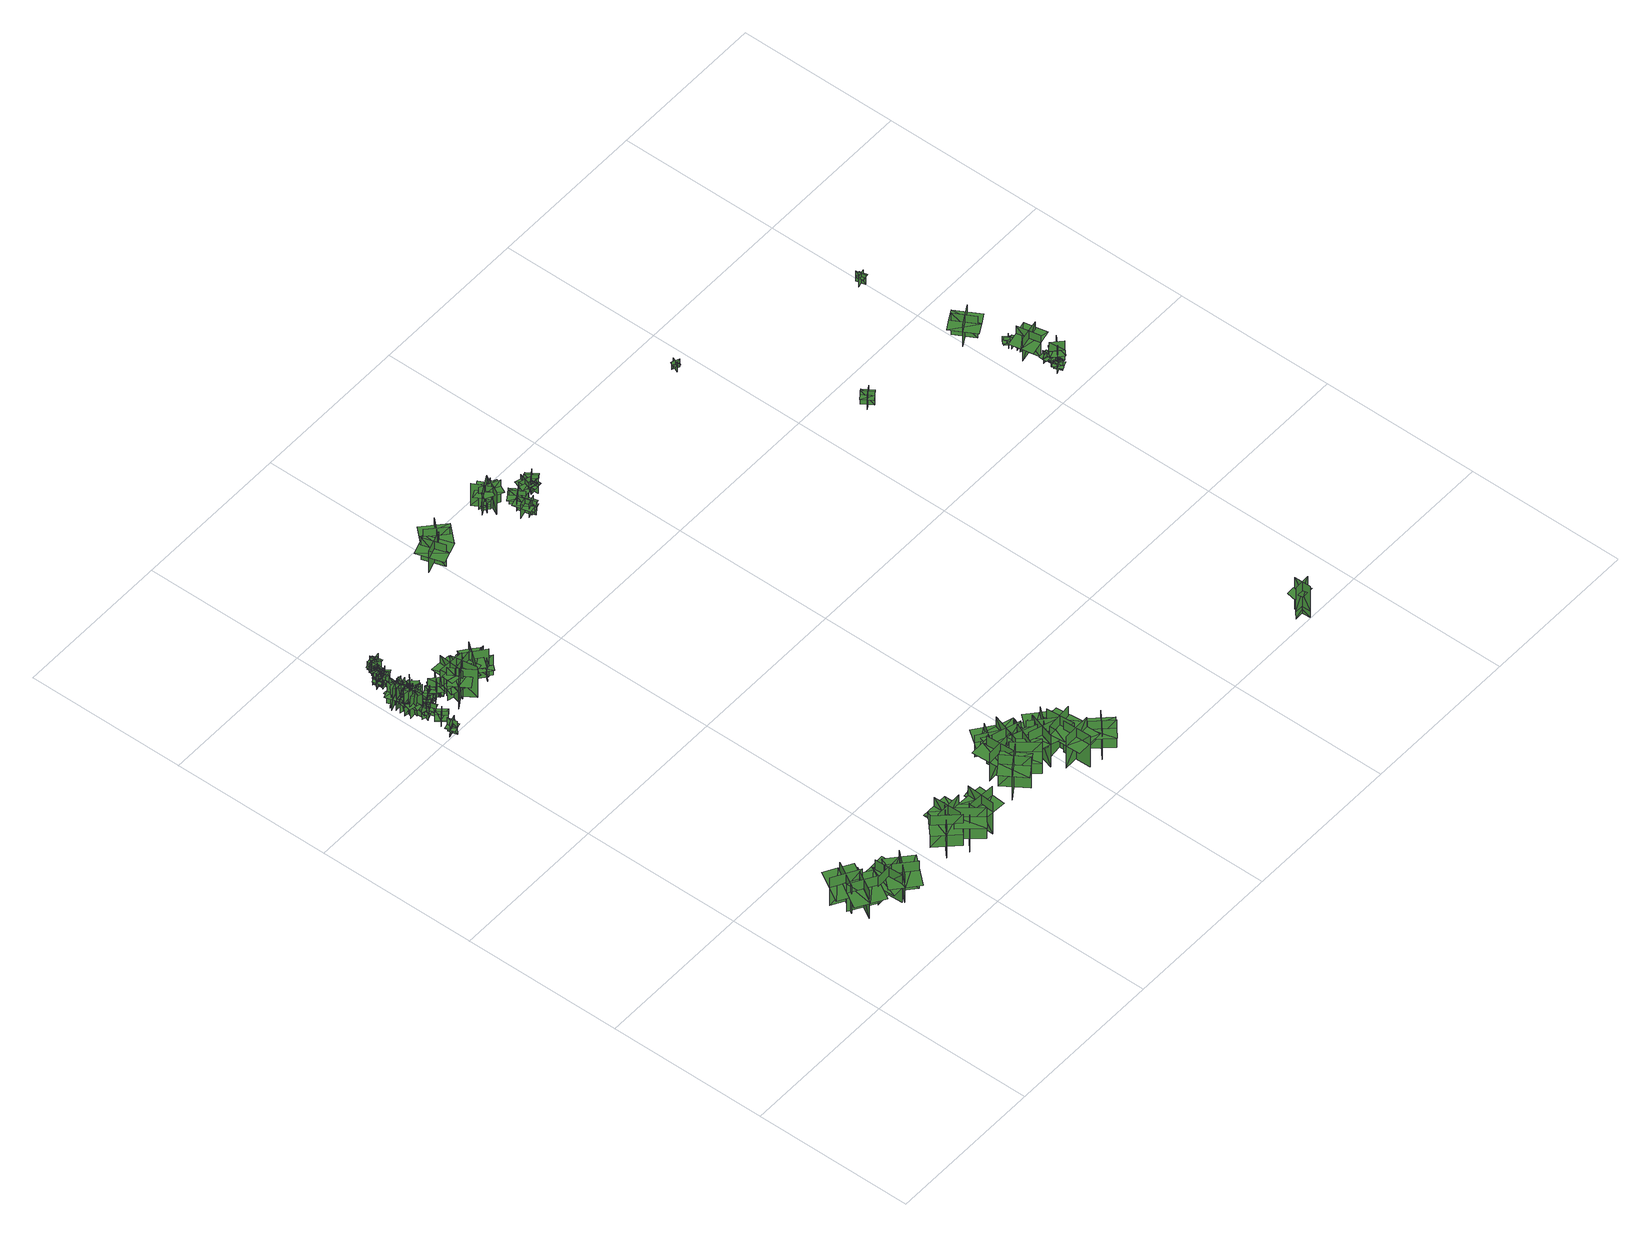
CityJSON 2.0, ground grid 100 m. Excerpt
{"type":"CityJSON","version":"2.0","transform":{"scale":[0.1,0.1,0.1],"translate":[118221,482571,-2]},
"CityObjects":{
"tree1":{"type":"SolitaryVegetationObject","geometry":[{"type":"MultiSurface","lod":"1","boundaries":[[[0,1,2]],[[0,2,3]],[[4,5,6]],[[4,6,7]],[[8,9,10]],[[8,10,11]],[[8,11,12]],[[8,12,13]]]}]},
"tree2":{"type":"SolitaryVegetationObject","geometry":[{"type":"MultiSurface","lod":"1","boundaries":[[[14,15,16]],[[14,16,17]],[[18,19,20]],[[18,20,21]],[[22,23,24]],[[22,24,25]],[[22,25,26]],[[22,26,27]]]}]},
"tree3":{"type":"SolitaryVegetationObject","geometry":[{"type":"MultiSurface","lod":"1","boundaries":[[[28,29,30]],[[28,30,31]],[[32,33,34]],[[32,34,35]],[[36,37,38]],[[36,38,39]],[[36,39,40]],[[36,40,41]]]}]},
"tree4":{"type":"SolitaryVegetationObject","geometry":[{"type":"MultiSurface","lod":"1","boundaries":[[[42,43,44]],[[42,44,45]],[[46,47,48]],[[46,48,49]],[[50,51,52]],[[50,52,53]],[[50,53,54]],[[50,54,55]]]}]},
"tree5":{"type":"SolitaryVegetationObject","geometry":[{"type":"MultiSurface","lod":"1","boundaries":[[[56,57,58]],[[56,58,59]],[[60,61,62]],[[60,62,63]],[[64,65,61]],[[64,61,60]],[[66,67,57]],[[66,57,56]],[[56,57,68]],[[56,68,69]],[[56,70,71]],[[56,71,57]]]}]},
"tree6":{"type":"SolitaryVegetationObject","geometry":[{"type":"MultiSurface","lod":"1","boundaries":[[[72,73,74]],[[72,74,75]],[[76,77,78]],[[76,78,79]],[[80,81,77]],[[80,77,76]],[[82,83,73]],[[82,73,72]],[[72,73,84]],[[72,84,85]],[[72,86,87]],[[72,87,73]]]}]},
"tree7":{"type":"SolitaryVegetationObject","geometry":[{"type":"MultiSurface","lod":"1","boundaries":[[[88,89,90]],[[88,90,91]],[[92,93,94]],[[92,94,95]],[[96,97,98]],[[96,98,99]],[[96,99,100]],[[96,100,101]]]}]},
"tree8":{"type":"SolitaryVegetationObject","geometry":[{"type":"MultiSurface","lod":"1","boundaries":[[[102,103,104]],[[102,104,105]],[[106,107,108]],[[106,108,109]],[[110,111,112]],[[110,112,113]],[[110,114,115]],[[110,115,111]]]}]},
"tree9":{"type":"SolitaryVegetationObject","geometry":[{"type":"MultiSurface","lod":"1","boundaries":[[[116,117,118]],[[116,118,119]],[[120,121,122]],[[120,122,123]],[[124,125,121]],[[124,121,120]],[[126,127,117]],[[126,117,116]],[[116,117,128]],[[116,128,129]],[[116,130,131]],[[116,131,117]]]}]},
"tree10":{"type":"SolitaryVegetationObject","geometry":[{"type":"MultiSurface","lod":"1","boundaries":[[[132,133,134]],[[132,134,135]],[[136,137,138]],[[136,138,139]],[[140,141,137]],[[140,137,136]],[[142,143,133]],[[142,133,132]],[[132,133,144]],[[132,144,145]],[[132,146,147]],[[132,147,133]]]}]},
"tree11":{"type":"SolitaryVegetationObject","geometry":[{"type":"MultiSurface","lod":"1","boundaries":[[[148,149,150]],[[148,150,151]],[[152,153,154]],[[152,154,155]],[[156,157,153]],[[156,153,152]],[[158,159,149]],[[158,149,148]],[[148,149,160]],[[148,160,161]],[[148,162,163]],[[148,163,149]]]}]},
"tree12":{"type":"SolitaryVegetationObject","geometry":[{"type":"MultiSurface","lod":"1","boundaries":[[[164,165,166]],[[164,166,167]],[[168,169,170]],[[168,170,171]],[[172,173,169]],[[172,169,168]],[[174,175,165]],[[174,165,164]],[[164,165,176]],[[164,176,177]],[[164,178,179]],[[164,179,165]]]}]},
"tree13":{"type":"SolitaryVegetationObject","geometry":[{"type":"MultiSurface","lod":"1","boundaries":[[[180,181,182]],[[180,182,183]],[[184,185,186]],[[184,186,187]],[[188,189,190]],[[188,190,191]],[[188,192,193]],[[188,193,189]]]}]},
"tree14":{"type":"SolitaryVegetationObject","geometry":[{"type":"MultiSurface","lod":"1","boundaries":[[[194,195,196]],[[194,196,197]],[[198,199,200]],[[198,200,201]],[[202,203,199]],[[202,199,198]],[[204,205,195]],[[204,195,194]],[[194,195,206]],[[194,206,207]],[[194,208,209]],[[194,209,195]]]}]},
"tree15":{"type":"SolitaryVegetationObject","geometry":[{"type":"MultiSurface","lod":"1","boundaries":[[[210,211,212]],[[210,212,213]],[[214,215,216]],[[214,216,217]],[[218,219,215]],[[218,215,214]],[[220,221,211]],[[220,211,210]],[[210,211,222]],[[210,222,223]],[[210,224,225]],[[210,225,211]]]}]},
"tree16":{"type":"SolitaryVegetationObject","geometry":[{"type":"MultiSurface","lod":"1","boundaries":[[[226,227,228]],[[226,228,229]],[[230,231,232]],[[230,232,233]],[[234,235,236]],[[234,236,237]],[[234,238,239]],[[234,239,235]]]}]},
"tree17":{"type":"SolitaryVegetationObject","geometry":[{"type":"MultiSurface","lod":"1","boundaries":[[[240,241,242]],[[240,242,243]],[[244,245,246]],[[244,246,247]],[[248,249,245]],[[248,245,244]],[[250,251,241]],[[250,241,240]],[[240,241,252]],[[240,252,253]],[[240,254,255]],[[240,255,241]]]}]},
"tree18":{"type":"SolitaryVegetationObject","geometry":[{"type":"MultiSurface","lod":"1","boundaries":[[[256,257,258]],[[256,258,259]],[[260,261,262]],[[260,262,263]],[[264,265,261]],[[264,261,260]],[[266,267,257]],[[266,257,256]],[[256,257,268]],[[256,268,269]],[[256,270,271]],[[256,271,257]]]}]},
"tree19":{"type":"SolitaryVegetationObject","geometry":[{"type":"MultiSurface","lod":"1","boundaries":[[[272,273,274]],[[272,274,275]],[[276,277,278]],[[276,278,279]],[[280,281,277]],[[280,277,276]],[[282,283,273]],[[282,273,272]],[[272,273,284]],[[272,284,285]],[[272,286,287]],[[272,287,273]]]}]},
"tree20":{"type":"SolitaryVegetationObject","geometry":[{"type":"MultiSurface","lod":"1","boundaries":[[[288,289,290]],[[288,290,291]],[[292,293,294]],[[292,294,295]],[[296,297,293]],[[296,293,292]],[[298,299,289]],[[298,289,288]],[[288,289,300]],[[288,300,301]],[[288,302,303]],[[288,303,289]]]}]},
"tree21":{"type":"SolitaryVegetationObject","geometry":[{"type":"MultiSurface","lod":"1","boundaries":[[[304,305,306]],[[304,306,307]],[[308,309,310]],[[308,310,311]],[[312,313,309]],[[312,309,308]],[[314,315,305]],[[314,305,304]],[[304,305,316]],[[304,316,317]],[[304,318,319]],[[304,319,305]]]}]},
"tree22":{"type":"SolitaryVegetationObject","geometry":[{"type":"MultiSurface","lod":"1","boundaries":[[[320,321,322]],[[320,322,323]],[[324,325,326]],[[324,326,327]],[[328,329,330]],[[328,330,331]],[[328,332,333]],[[328,333,329]]]}]},
"tree23":{"type":"SolitaryVegetationObject","geometry":[{"type":"MultiSurface","lod":"1","boundaries":[[[334,335,336]],[[334,336,337]],[[338,339,340]],[[338,340,341]],[[342,343,344]],[[342,344,345]],[[342,346,347]],[[342,347,343]]]}]},
"tree24":{"type":"SolitaryVegetationObject","geometry":[{"type":"MultiSurface","lod":"1","boundaries":[[[348,349,350]],[[348,350,351]],[[352,353,354]],[[352,354,355]],[[356,357,358]],[[356,358,359]],[[356,360,361]],[[356,361,357]]]}]},
"tree25":{"type":"SolitaryVegetationObject","geometry":[{"type":"MultiSurface","lod":"1","boundaries":[[[362,363,364]],[[362,364,365]],[[366,367,368]],[[366,368,369]],[[370,371,367]],[[370,367,366]],[[372,373,363]],[[372,363,362]],[[362,363,374]],[[362,374,375]],[[362,376,377]],[[362,377,363]]]}]},
"tree26":{"type":"SolitaryVegetationObject","geometry":[{"type":"MultiSurface","lod":"1","boundaries":[[[378,379,380]],[[378,380,381]],[[382,383,384]],[[382,384,385]],[[386,387,388]],[[386,388,389]],[[386,390,391]],[[386,391,387]]]}]},
"tree27":{"type":"SolitaryVegetationObject","geometry":[{"type":"MultiSurface","lod":"1","boundaries":[[[392,393,394]],[[392,394,395]],[[396,397,398]],[[396,398,399]],[[400,401,402]],[[400,402,403]],[[400,404,405]],[[400,405,401]]]}]},
"tree28":{"type":"SolitaryVegetationObject","geometry":[{"type":"MultiSurface","lod":"1","boundaries":[[[406,407,408]],[[406,408,409]],[[410,411,412]],[[410,412,413]],[[414,415,411]],[[414,411,410]],[[416,417,407]],[[416,407,406]],[[406,407,418]],[[406,418,419]],[[406,420,421]],[[406,421,407]]]}]},
"tree29":{"type":"SolitaryVegetationObject","geometry":[{"type":"MultiSurface","lod":"1","boundaries":[[[422,423,424]],[[422,424,425]],[[426,427,428]],[[426,428,429]],[[430,431,432]],[[430,432,433]],[[430,433,434]],[[430,434,435]]]}]},
"tree30":{"type":"SolitaryVegetationObject","geometry":[{"type":"MultiSurface","lod":"1","boundaries":[[[436,437,438]],[[436,438,439]],[[440,441,442]],[[440,442,443]],[[444,445,441]],[[444,441,440]],[[446,447,437]],[[446,437,436]],[[436,437,448]],[[436,448,449]],[[436,450,451]],[[436,451,437]]]}]},
"tree31":{"type":"SolitaryVegetationObject","geometry":[{"type":"MultiSurface","lod":"1","boundaries":[[[452,453,454]],[[452,454,455]],[[456,457,458]],[[456,458,459]],[[460,461,457]],[[460,457,456]],[[462,463,453]],[[462,453,452]],[[452,453,464]],[[452,464,465]],[[452,466,467]],[[452,467,453]]]}]},
"tree32":{"type":"SolitaryVegetationObject","geometry":[{"type":"MultiSurface","lod":"1","boundaries":[[[468,469,470]],[[468,470,471]],[[472,473,474]],[[472,474,475]],[[476,477,478]],[[476,478,479]],[[476,480,481]],[[476,481,477]]]}]},
"tree33":{"type":"SolitaryVegetationObject","geometry":[{"type":"MultiSurface","lod":"1","boundaries":[[[482,483,484]],[[482,484,485]],[[486,487,488]],[[486,488,489]],[[490,491,492]],[[490,492,493]],[[490,494,495]],[[490,495,491]]]}]},
"tree34":{"type":"SolitaryVegetationObject","geometry":[{"type":"MultiSurface","lod":"1","boundaries":[[[496,497,498]],[[496,498,499]],[[500,501,502]],[[500,502,503]],[[504,505,501]],[[504,501,500]],[[506,507,497]],[[506,497,496]],[[496,497,508]],[[496,508,509]],[[496,510,511]],[[496,511,497]]]}]},
"tree35":{"type":"SolitaryVegetationObject","geometry":[{"type":"MultiSurface","lod":"1","boundaries":[[[512,513,514]],[[512,514,515]],[[516,517,518]],[[516,518,519]],[[520,521,522]],[[520,522,523]],[[520,523,524]],[[520,524,525]]]}]},
"tree36":{"type":"SolitaryVegetationObject","geometry":[{"type":"MultiSurface","lod":"1","boundaries":[[[526,527,528]],[[526,528,529]],[[530,531,532]],[[530,532,533]],[[534,535,531]],[[534,531,530]],[[536,537,527]],[[536,527,526]],[[526,527,538]],[[526,538,539]],[[526,540,541]],[[526,541,527]]]}]},
"tree37":{"type":"SolitaryVegetationObject","geometry":[{"type":"MultiSurface","lod":"1","boundaries":[[[542,543,544]],[[542,544,545]],[[546,547,548]],[[546,548,549]],[[550,551,552]],[[550,552,553]],[[550,553,554]],[[550,554,555]]]}]},
"tree38":{"type":"SolitaryVegetationObject","geometry":[{"type":"MultiSurface","lod":"1","boundaries":[[[556,557,558]],[[556,558,559]],[[560,561,562]],[[560,562,563]],[[564,565,561]],[[564,561,560]],[[566,567,557]],[[566,557,556]],[[556,557,568]],[[556,568,569]],[[556,570,571]],[[556,571,557]]]}]},
"tree39":{"type":"SolitaryVegetationObject","geometry":[{"type":"MultiSurface","lod":"1","boundaries":[[[572,573,574]],[[572,574,575]],[[576,577,578]],[[576,578,579]],[[580,581,582]],[[580,582,583]],[[580,583,584]],[[580,584,585]]]}]},
"tree40":{"type":"SolitaryVegetationObject","geometry":[{"type":"MultiSurface","lod":"1","boundaries":[[[586,587,588]],[[586,588,589]],[[590,591,592]],[[590,592,593]],[[594,595,591]],[[594,591,590]],[[596,597,587]],[[596,587,586]],[[586,587,598]],[[586,598,599]],[[586,600,601]],[[586,601,587]]]}]},
"tree41":{"type":"SolitaryVegetationObject","geometry":[{"type":"MultiSurface","lod":"1","boundaries":[[[602,603,604]],[[602,604,605]],[[606,607,608]],[[606,608,609]],[[610,611,607]],[[610,607,606]],[[612,613,603]],[[612,603,602]],[[602,603,614]],[[602,614,615]],[[602,616,617]],[[602,617,603]]]}]},
"tree42":{"type":"SolitaryVegetationObject","geometry":[{"type":"MultiSurface","lod":"1","boundaries":[[[618,619,620]],[[618,620,621]],[[622,623,624]],[[622,624,625]],[[626,627,623]],[[626,623,622]],[[628,629,619]],[[628,619,618]],[[618,619,630]],[[618,630,631]],[[618,632,633]],[[618,633,619]]]}]},
"tree43":{"type":"SolitaryVegetationObject","geometry":[{"type":"MultiSurface","lod":"1","boundaries":[[[634,635,636]],[[634,636,637]],[[638,639,640]],[[638,640,641]],[[642,643,644]],[[642,644,645]],[[642,645,646]],[[642,646,647]]]}]},
"tree44":{"type":"SolitaryVegetationObject","geometry":[{"type":"MultiSurface","lod":"1","boundaries":[[[648,649,650]],[[648,650,651]],[[652,653,654]],[[652,654,655]],[[656,657,658]],[[656,658,659]],[[656,660,661]],[[656,661,657]]]}]},
"tree45":{"type":"SolitaryVegetationObject","geometry":[{"type":"MultiSurface","lod":"1","boundaries":[[[662,663,664]],[[662,664,665]],[[666,667,668]],[[666,668,669]],[[670,671,672]],[[670,672,673]],[[670,674,675]],[[670,675,671]]]}]},
"tree46":{"type":"SolitaryVegetationObject","geometry":[{"type":"MultiSurface","lod":"1","boundaries":[[[676,677,678]],[[676,678,679]],[[680,681,682]],[[680,682,683]],[[684,685,686]],[[684,686,687]],[[684,688,689]],[[684,689,685]]]}]},
"tree47":{"type":"SolitaryVegetationObject","geometry":[{"type":"MultiSurface","lod":"1","boundaries":[[[690,691,692]],[[690,692,693]],[[694,695,696]],[[694,696,697]],[[698,699,695]],[[698,695,694]],[[700,701,691]],[[700,691,690]],[[690,691,702]],[[690,702,703]],[[690,704,705]],[[690,705,691]]]}]},
"tree48":{"type":"SolitaryVegetationObject","geometry":[{"type":"MultiSurface","lod":"1","boundaries":[[[706,707,708]],[[706,708,709]],[[710,711,712]],[[710,712,713]],[[714,715,716]],[[714,716,717]],[[714,717,718]],[[714,718,719]]]}]},
"tree49":{"type":"SolitaryVegetationObject","geometry":[{"type":"MultiSurface","lod":"1","boundaries":[[[720,721,722]],[[720,722,723]],[[724,725,726]],[[724,726,727]],[[728,729,730]],[[728,730,731]],[[728,732,733]],[[728,733,729]]]}]},
"tree50":{"type":"SolitaryVegetationObject","geometry":[{"type":"MultiSurface","lod":"1","boundaries":[[[734,735,736]],[[734,736,737]],[[738,739,740]],[[738,740,741]],[[742,743,744]],[[742,744,745]],[[742,746,747]],[[742,747,743]]]}]},
"tree51":{"type":"SolitaryVegetationObject","geometry":[{"type":"MultiSurface","lod":"1","boundaries":[[[748,749,750]],[[748,750,751]],[[752,753,754]],[[752,754,755]],[[756,757,758]],[[756,758,759]],[[756,759,760]],[[756,760,761]]]}]},
"tree52":{"type":"SolitaryVegetationObject","geometry":[{"type":"MultiSurface","lod":"1","boundaries":[[[762,763,764]],[[762,764,765]],[[766,767,768]],[[766,768,769]],[[770,771,767]],[[770,767,766]],[[772,773,763]],[[772,763,762]],[[762,763,774]],[[762,774,775]],[[762,776,777]],[[762,777,763]]]}]},
"tree53":{"type":"SolitaryVegetationObject","geometry":[{"type":"MultiSurface","lod":"1","boundaries":[[[778,779,780]],[[778,780,781]],[[782,783,784]],[[782,784,785]],[[786,787,783]],[[786,783,782]],[[788,789,779]],[[788,779,778]],[[778,779,790]],[[778,790,791]],[[778,792,793]],[[778,793,779]]]}]},
"tree54":{"type":"SolitaryVegetationObject","geometry":[{"type":"MultiSurface","lod":"1","boundaries":[[[794,795,796]],[[794,796,797]],[[798,799,800]],[[798,800,801]],[[802,803,804]],[[802,804,805]],[[802,806,807]],[[802,807,803]]]}]},
"tree55":{"type":"SolitaryVegetationObject","geometry":[{"type":"MultiSurface","lod":"1","boundaries":[[[808,809,810]],[[808,810,811]],[[812,813,814]],[[812,814,815]],[[816,817,818]],[[816,818,819]],[[816,819,820]],[[816,820,821]]]}]},
"tree56":{"type":"SolitaryVegetationObject","geometry":[{"type":"MultiSurface","lod":"1","boundaries":[[[822,823,824]],[[822,824,825]],[[826,827,828]],[[826,828,829]],[[830,831,827]],[[830,827,826]],[[832,833,823]],[[832,823,822]],[[822,823,834]],[[822,834,835]],[[822,836,837]],[[822,837,823]]]}]},
"tree57":{"type":"SolitaryVegetationObject","geometry":[{"type":"MultiSurface","lod":"1","boundaries":[[[838,839,840]],[[838,840,841]],[[842,843,844]],[[842,844,845]],[[846,847,843]],[[846,843,842]],[[848,849,839]],[[848,839,838]],[[838,839,850]],[[838,850,851]],[[838,852,853]],[[838,853,839]]]}]},
"tree58":{"type":"SolitaryVegetationObject","geometry":[{"type":"MultiSurface","lod":"1","boundaries":[[[854,855,856]],[[854,856,857]],[[858,859,860]],[[858,860,861]],[[862,863,864]],[[862,864,865]],[[862,865,866]],[[862,866,867]]]}]},
"tree59":{"type":"SolitaryVegetationObject","geometry":[{"type":"MultiSurface","lod":"1","boundaries":[[[868,869,870]],[[868,870,871]],[[872,873,874]],[[872,874,875]],[[876,877,878]],[[876,878,879]],[[876,879,880]],[[876,880,881]]]}]},
"tree60":{"type":"SolitaryVegetationObject","geometry":[{"type":"MultiSurface","lod":"1","boundaries":[[[882,883,884]],[[882,884,885]],[[886,887,888]],[[886,888,889]],[[890,891,892]],[[890,892,893]],[[890,893,894]],[[890,894,895]]]}]},
"tree61":{"type":"SolitaryVegetationObject","geometry":[{"type":"MultiSurface","lod":"1","boundaries":[[[896,897,898]],[[896,898,899]],[[900,901,902]],[[900,902,903]],[[904,905,906]],[[904,906,907]],[[904,907,908]],[[904,908,909]]]}]},
"tree62":{"type":"SolitaryVegetationObject","geometry":[{"type":"MultiSurface","lod":"1","boundaries":[[[910,911,912]],[[910,912,913]],[[914,915,916]],[[914,916,917]],[[918,919,920]],[[918,920,921]],[[918,921,922]],[[918,922,923]]]}]},
"tree63":{"type":"SolitaryVegetationObject","geometry":[{"type":"MultiSurface","lod":"1","boundaries":[[[924,925,926]],[[924,926,927]],[[928,929,930]],[[928,930,931]],[[932,933,934]],[[932,934,935]],[[932,935,936]],[[932,936,937]]]}]},
"tree64":{"type":"SolitaryVegetationObject","geometry":[{"type":"MultiSurface","lod":"1","boundaries":[[[938,939,940]],[[938,940,941]],[[942,943,944]],[[942,944,945]],[[946,947,948]],[[946,948,949]],[[946,949,950]],[[946,950,951]]]}]},
"tree65":{"type":"SolitaryVegetationObject","geometry":[{"type":"MultiSurface","lod":"1","boundaries":[[[952,953,954]],[[952,954,955]],[[956,957,958]],[[956,958,959]],[[960,961,962]],[[960,962,963]],[[960,963,964]],[[960,964,965]]]}]},
"tree66":{"type":"SolitaryVegetationObject","geometry":[{"type":"MultiSurface","lod":"1","boundaries":[[[966,967,968]],[[966,968,969]],[[970,971,972]],[[970,972,973]],[[974,975,976]],[[974,976,977]],[[974,977,978]],[[974,978,979]]]}]},
"tree67":{"type":"SolitaryVegetationObject","geometry":[{"type":"MultiSurface","lod":"1","boundaries":[[[980,981,982]],[[980,982,983]],[[984,985,986]],[[984,986,987]],[[988,989,990]],[[988,990,991]],[[988,991,992]],[[988,992,993]]]}]},
"tree68":{"type":"SolitaryVegetationObject","geometry":[{"type":"MultiSurface","lod":"1","boundaries":[[[994,995,996]],[[994,996,997]],[[998,999,1000]],[[998,1000,1001]],[[1002,1003,1004]],[[1002,1004,1005]],[[1002,1005,1006]],[[1002,1006,1007]]]}]},
"tree69":{"type":"SolitaryVegetationObject","geometry":[{"type":"MultiSurface","lod":"1","boundaries":[[[1008,1009,1010]],[[1008,1010,1011]],[[1012,1013,1014]],[[1012,1014,1015]],[[1016,1017,1018]],[[1016,1018,1019]],[[1016,1019,1020]],[[1016,1020,1021]]]}]},
"tree70":{"type":"SolitaryVegetationObject","geometry":[{"type":"MultiSurface","lod":"1","boundaries":[[[1022,1023,1024]],[[1022,1024,1025]],[[1026,1027,1028]],[[1026,1028,1029]],[[1030,1031,1032]],[[1030,1032,1033]],[[1030,1033,1034]],[[1030,1034,1035]]]}]},
"tree71":{"type":"SolitaryVegetationObject","geometry":[{"type":"MultiSurface","lod":"1","boundaries":[[[1036,1037,1038]],[[1036,1038,1039]],[[1040,1041,1042]],[[1040,1042,1043]],[[1044,1045,1046]],[[1044,1046,1047]],[[1044,1047,1048]],[[1044,1048,1049]]]}]},
"tree72":{"type":"SolitaryVegetationObject","geometry":[{"type":"MultiSurface","lod":"1","boundaries":[[[1050,1051,1052]],[[1050,1052,1053]],[[1054,1055,1056]],[[1054,1056,1057]],[[1058,1059,1060]],[[1058,1060,1061]],[[1058,1061,1062]],[[1058,1062,1063]]]}]},
"tree73":{"type":"SolitaryVegetationObject","geometry":[{"type":"MultiSurface","lod":"1","boundaries":[[[1064,1065,1066]],[[1064,1066,1067]],[[1068,1069,1070]],[[1068,1070,1071]],[[1072,1073,1074]],[[1072,1074,1075]],[[1072,1076,1077]],[[1072,1077,1073]]]}]},
"tree74":{"type":"SolitaryVegetationObject","geometry":[{"type":"MultiSurface","lod":"1","boundaries":[[[1078,1079,1080]],[[1078,1080,1081]],[[1082,1083,1084]],[[1082,1084,1085]],[[1086,1087,1088]],[[1086,1088,1089]],[[1086,1090,1091]],[[1086,1091,1087]]]}]},
"tree75":{"type":"SolitaryVegetationObject","geometry":[{"type":"MultiSurface","lod":"1","boundaries":[[[1092,1093,1094]],[[1092,1094,1095]],[[1096,1097,1098]],[[1096,1098,1099]],[[1100,1101,1102]],[[1100,1102,1103]],[[1100,1103,1104]],[[1100,1104,1105]]]}]},
"tree76":{"type":"SolitaryVegetationObject","geometry":[{"type":"MultiSurface","lod":"1","boundaries":[[[1106,1107,1108]],[[1106,1108,1109]],[[1110,1111,1112]],[[1110,1112,1113]],[[1114,1115,1111]],[[1114,1111,1110]],[[1116,1117,1107]],[[1116,1107,1106]],[[1106,1107,1118]],[[1106,1118,1119]],[[1106,1120,1121]],[[1106,1121,1107]]]}]},
"tree77":{"type":"SolitaryVegetationObject","geometry":[{"type":"MultiSurface","lod":"1","boundaries":[[[1122,1123,1124]],[[1122,1124,1125]],[[1126,1127,1128]],[[1126,1128,1129]],[[1130,1131,1132]],[[1130,1132,1133]],[[1130,1134,1135]],[[1130,1135,1131]]]}]},
"tree78":{"type":"SolitaryVegetationObject","geometry":[{"type":"MultiSurface","lod":"1","boundaries":[[[1136,1137,1138]],[[1136,1138,1139]],[[1140,1141,1142]],[[1140,1142,1143]],[[1144,1145,1146]],[[1144,1146,1147]],[[1144,1147,1148]],[[1144,1148,1149]]]}]},
"tree79":{"type":"SolitaryVegetationObject","geometry":[{"type":"MultiSurface","lod":"1","boundaries":[[[1150,1151,1152]],[[1150,1152,1153]],[[1154,1155,1156]],[[1154,1156,1157]],[[1158,1159,1160]],[[1158,1160,1161]],[[1158,1161,1162]],[[1158,1162,1163]]]}]},
"tree80":{"type":"SolitaryVegetationObject","geometry":[{"type":"MultiSurface","lod":"1","boundaries":[[[1164,1165,1166]],[[1164,1166,1167]],[[1168,1169,1170]],[[1168,1170,1171]],[[1172,1173,1174]],[[1172,1174,1175]],[[1172,1175,1176]],[[1172,1176,1177]]]}]},
"tree81":{"type":"SolitaryVegetationObject","geometry":[{"type":"MultiSurface","lod":"1","boundaries":[[[1178,1179,1180]],[[1178,1180,1181]],[[1182,1183,1184]],[[1182,1184,1185]],[[1186,1187,1188]],[[1186,1188,1189]],[[1186,1189,1190]],[[1186,1190,1191]]]}]},
"tree82":{"type":"SolitaryVegetationObject","geometry":[{"type":"MultiSurface","lod":"1","boundaries":[[[1192,1193,1194]],[[1192,1194,1195]],[[1196,1197,1198]],[[1196,1198,1199]],[[1200,1201,1197]],[[1200,1197,1196]],[[1202,1203,1193]],[[1202,1193,1192]],[[1204,1205,1206]],[[1204,1206,1207]],[[1208,1209,1210]],[[1208,1210,1211]]]}]},
"tree83":{"type":"SolitaryVegetationObject","geometry":[{"type":"MultiSurface","lod":"1","boundaries":[[[1212,1213,1214]],[[1212,1214,1215]],[[1216,1217,1218]],[[1216,1218,1219]],[[1220,1221,1222]],[[1220,1222,1223]],[[1220,1224,1225]],[[1220,1225,1221]]]}]},
"tree84":{"type":"SolitaryVegetationObject","geometry":[{"type":"MultiSurface","lod":"1","boundaries":[[[1226,1227,1228]],[[1226,1228,1229]],[[1230,1231,1232]],[[1230,1232,1233]],[[1234,1235,1236]],[[1234,1236,1237]],[[1234,1237,1238]],[[1234,1238,1239]]]}]},
"tree85":{"type":"SolitaryVegetationObject","geometry":[{"type":"MultiSurface","lod":"1","boundaries":[[[1240,1241,1242]],[[1240,1242,1243]],[[1244,1245,1246]],[[1244,1246,1247]],[[1248,1249,1250]],[[1248,1250,1251]],[[1248,1251,1252]],[[1248,1252,1253]]]}]},
"tree86":{"type":"SolitaryVegetationObject","geometry":[{"type":"MultiSurface","lod":"1","boundaries":[[[1254,1255,1256]],[[1254,1256,1257]],[[1258,1259,1260]],[[1258,1260,1261]],[[1262,1263,1264]],[[1262,1264,1265]],[[1262,1265,1266]],[[1262,1266,1267]]]}]},
"tree87":{"type":"SolitaryVegetationObject","geometry":[{"type":"MultiSurface","lod":"1","boundaries":[[[1268,1269,1270]],[[1268,1270,1271]],[[1272,1273,1274]],[[1272,1274,1275]],[[1276,1277,1278]],[[1276,1278,1279]],[[1276,1279,1280]],[[1276,1280,1281]]]}]},
"tree88":{"type":"SolitaryVegetationObject","geometry":[{"type":"MultiSurface","lod":"1","boundaries":[[[1282,1283,1284]],[[1282,1284,1285]],[[1286,1287,1288]],[[1286,1288,1289]],[[1290,1291,1292]],[[1290,1292,1293]],[[1290,1293,1294]],[[1290,1294,1295]]]}]},
"tree89":{"type":"SolitaryVegetationObject","geometry":[{"type":"MultiSurface","lod":"1","boundaries":[[[1296,1297,1298]],[[1296,1298,1299]],[[1300,1301,1302]],[[1300,1302,1303]],[[1304,1305,1301]],[[1304,1301,1300]],[[1306,1307,1297]],[[1306,1297,1296]],[[1296,1297,1308]],[[1296,1308,1309]],[[1296,1310,1311]],[[1296,1311,1297]]]}]},
"tree90":{"type":"SolitaryVegetationObject","geometry":[{"type":"MultiSurface","lod":"1","boundaries":[[[1312,1313,1314]],[[1312,1314,1315]],[[1316,1317,1318]],[[1316,1318,1319]],[[1320,1321,1322]],[[1320,1322,1323]],[[1320,1323,1324]],[[1320,1324,1325]]]}]},
"tree91":{"type":"SolitaryVegetationObject","geometry":[{"type":"MultiSurface","lod":"1","boundaries":[[[1326,1327,1328]],[[1326,1328,1329]],[[1330,1331,1332]],[[1330,1332,1333]],[[1334,1335,1336]],[[1334,1336,1337]],[[1334,1337,1338]],[[1334,1338,1339]]]}]},
"tree92":{"type":"SolitaryVegetationObject","geometry":[{"type":"MultiSurface","lod":"1","boundaries":[[[1340,1341,1342]],[[1340,1342,1343]],[[1344,1345,1346]],[[1344,1346,1347]],[[1348,1349,1350]],[[1348,1350,1351]],[[1348,1351,1352]],[[1348,1352,1353]]]}]},
"tree93":{"type":"SolitaryVegetationObject","geometry":[{"type":"MultiSurface","lod":"1","boundaries":[[[1354,1355,1356]],[[1354,1356,1357]],[[1358,1359,1360]],[[1358,1360,1361]],[[1362,1363,1364]],[[1362,1364,1365]],[[1362,1365,1366]],[[1362,1366,1367]]]}]},
"tree94":{"type":"SolitaryVegetationObject","geometry":[{"type":"MultiSurface","lod":"1","boundaries":[[[1368,1369,1370]],[[1368,1370,1371]],[[1372,1373,1374]],[[1372,1374,1375]],[[1376,1377,1378]],[[1376,1378,1379]],[[1376,1379,1380]],[[1376,1380,1381]]]}]},
"tree95":{"type":"SolitaryVegetationObject","geometry":[{"type":"MultiSurface","lod":"1","boundaries":[[[1382,1383,1384]],[[1382,1384,1385]],[[1386,1387,1388]],[[1386,1388,1389]],[[1390,1391,1392]],[[1390,1392,1393]],[[1390,1393,1394]],[[1390,1394,1395]]]}]}
},
"vertices":[
[589,475,20],[589,475,237],[429,573,237],[429,573,20],[466,448,20],[466,448,237],[559,602,237],[559,602,20],[451,424,167],[531,375,167],[648,567,167],[568,616,167],[488,665,167],[371,473,167],
[404,669,20],[404,669,237],[565,575,237],[565,575,20],[526,699,20],[526,699,237],[436,543,237],[436,543,20],[540,723,166],[459,770,166],[346,576,166],[427,529,166],[508,482,166],[621,676,166],
[570,471,21],[570,471,238],[757,479,238],[757,479,21],[657,563,21],[657,563,238],[665,382,238],[665,382,21],[656,590,167],[563,587,167],[572,362,167],[666,366,167],[759,370,167],[750,594,167],
[797,376,25],[797,376,242],[658,500,242],[658,500,25],[671,371,25],[671,371,242],[791,506,242],[791,506,25],[653,350,171],[723,288,171],[872,456,171],[802,518,171],[732,580,171],[583,412,171],
[106,2983,72],[92,3041,72],[62,3034,72],[77,2976,72],[71,3004,72],[128,3018,72],[128,3022,126],[70,3007,126],[70,3007,17],[128,3022,17],[109,2984,17],[95,3042,17],[92,3041,126],[106,2983,126],[136,2991,72],[121,3048,72],
[110,3220,61],[95,3172,61],[120,3164,61],[135,3212,61],[127,3189,61],[78,3205,61],[78,3202,108],[126,3186,108],[126,3186,14],[78,3202,14],[108,3221,14],[93,3172,14],[95,3172,108],[110,3220,108],[86,3228,61],[70,3180,61],
[151,3083,14],[151,3083,97],[108,3140,97],[108,3140,14],[103,3091,14],[103,3091,97],[158,3132,97],[158,3132,14],[95,3084,70],[116,3056,70],[184,3108,70],[163,3136,70],[141,3164,70],[73,3113,70],
[62,3279,15],[74,3345,15],[74,3345,125],[62,3279,125],[104,3309,15],[38,3320,15],[38,3320,125],[104,3309,125],[104,3309,89],[38,3320,89],[32,3285,89],[97,3273,89],[110,3344,89],[45,3356,89],
[39,3294,99],[130,3273,99],[140,3320,100],[49,3341,100],[93,3329,99],[72,3238,99],[78,3237,185],[98,3328,185],[98,3328,14],[78,3237,14],[38,3290,14],[129,3269,14],[130,3273,185],[39,3294,185],[28,3248,100],[119,3227,100],
[87,3308,99],[95,3215,99],[143,3219,99],[135,3312,99],[137,3268,99],[44,3259,99],[45,3254,185],[138,3262,185],[138,3262,13],[45,3254,13],[83,3308,13],[91,3215,13],[95,3215,185],[87,3308,185],[40,3304,99],[48,3211,99],
[112,3394,100],[25,3363,100],[41,3317,101],[129,3349,101],[86,3335,100],[55,3423,100],[49,3421,186],[81,3333,186],[81,3333,15],[49,3421,15],[111,3398,15],[23,3366,15],[25,3363,186],[112,3394,186],[96,3439,101],[9,3407,101],
[138,3189,61],[105,3228,61],[85,3211,61],[117,3172,61],[102,3191,61],[141,3224,61],[139,3226,107],[100,3194,107],[100,3194,14],[139,3226,14],[139,3190,14],[106,3229,14],[105,3228,107],[138,3189,107],[157,3205,61],[125,3244,61],
[140,3158,13],[120,3212,13],[120,3212,108],[140,3158,108],[158,3198,13],[105,3179,13],[105,3179,108],[158,3198,108],[158,3198,77],[105,3179,77],[115,3150,77],[169,3169,77],[148,3227,77],[94,3208,77],
[58,3277,99],[152,3278,99],[151,3327,100],[58,3325,100],[103,3324,99],[104,3231,99],[110,3231,185],[108,3324,185],[108,3324,14],[110,3231,14],[59,3273,14],[152,3275,14],[152,3278,185],[58,3277,185],[59,3230,100],[153,3231,100],
[145,3279,99],[58,3313,99],[40,3267,100],[127,3234,100],[86,3251,99],[120,3338,99],[114,3341,185],[81,3254,185],[81,3254,14],[114,3341,14],[146,3282,14],[59,3316,14],[58,3313,185],[145,3279,185],[162,3323,100],[75,3357,100],
[101,3278,15],[88,3343,15],[88,3343,126],[101,3278,126],[129,3321,15],[64,3308,15],[64,3308,126],[129,3321,126],[129,3321,90],[64,3308,90],[71,3272,90],[136,3285,90],[122,3356,90],[57,3343,90],
[131,3366,100],[39,3346,100],[50,3298,101],[141,3319,101],[97,3311,100],[77,3402,100],[71,3401,186],[92,3309,186],[92,3309,15],[71,3401,15],[130,3370,15],[39,3349,15],[39,3346,186],[131,3366,186],[120,3412,101],[29,3392,101],
[79,3336,101],[77,3429,101],[29,3428,101],[31,3334,101],[32,3379,101],[125,3381,101],[125,3387,186],[32,3385,186],[32,3385,15],[125,3387,15],[83,3336,15],[81,3429,15],[77,3429,186],[79,3336,186],[127,3337,101],[124,3430,101],
[99,3395,100],[87,3302,100],[135,3296,101],[147,3388,101],[139,3344,100],[47,3357,100],[46,3351,186],[139,3339,186],[139,3339,15],[46,3351,15],[95,3395,15],[83,3303,15],[87,3302,186],[99,3395,186],[52,3401,101],[40,3309,101],
[151,3261,99],[82,3323,99],[49,3287,100],[119,3224,100],[87,3256,99],[149,3325,99],[145,3329,185],[82,3259,185],[82,3259,14],[145,3329,14],[154,3263,14],[84,3326,14],[82,3323,185],[151,3261,185],[183,3296,100],[113,3358,100],
[88,3313,71],[126,3359,71],[102,3378,71],[64,3332,71],[83,3354,71],[129,3316,71],[131,3319,125],[85,3356,125],[85,3356,16],[131,3319,16],[90,3311,16],[128,3357,16],[126,3359,125],[88,3313,125],[111,3294,71],[149,3340,71],
[172,3226,13],[118,3210,13],[118,3210,108],[172,3226,108],[134,3247,13],[150,3192,13],[150,3192,108],[134,3247,108],[134,3247,77],[150,3192,77],[180,3201,77],[164,3256,77],[104,3238,77],[120,3183,77],
[131,3379,16],[65,3377,16],[65,3377,126],[131,3379,126],[94,3414,16],[96,3347,16],[96,3347,126],[94,3414,126],[94,3414,90],[96,3347,90],[132,3348,90],[130,3415,90],[58,3413,90],[59,3346,90],
[146,3344,16],[80,3345,16],[80,3345,126],[146,3344,126],[110,3380,16],[110,3314,16],[110,3314,126],[110,3380,126],[110,3380,90],[110,3314,90],[146,3314,90],[147,3380,90],[74,3380,90],[74,3314,90],
[161,3290,102],[99,3360,102],[63,3328,102],[125,3258,102],[96,3293,102],[166,3355,102],[162,3359,188],[93,3297,188],[93,3297,16],[162,3359,16],[164,3293,16],[102,3363,16],[99,3360,188],[161,3290,188],[196,3322,102],[134,3391,102],
[93,3387,18],[155,3363,18],[155,3363,128],[93,3387,128],[114,3341,18],[138,3403,18],[138,3403,128],[114,3341,128],[114,3341,92],[138,3403,92],[104,3416,92],[80,3353,92],[148,3328,92],[172,3390,92],
[199,3259,14],[151,3227,14],[151,3227,109],[199,3259,109],[156,3267,14],[188,3220,14],[188,3220,109],[156,3267,109],[156,3267,78],[188,3220,78],[213,3237,78],[182,3284,78],[130,3250,78],[162,3202,78],
[86,3523,66],[135,3538,66],[127,3564,67],[79,3548,67],[102,3555,66],[117,3506,66],[120,3507,113],[105,3556,113],[105,3556,20],[120,3507,20],[87,3521,20],[136,3536,20],[135,3538,113],[86,3523,113],[94,3499,67],[143,3514,67],
[146,3509,20],[102,3531,20],[102,3531,85],[146,3509,85],[135,3542,20],[112,3498,20],[112,3498,85],[135,3542,85],[132,3537,61],[114,3546,61],[98,3515,61],[116,3506,61],[135,3497,61],[150,3528,61],
[131,3527,68],[136,3476,68],[162,3478,69],[158,3529,69],[159,3505,68],[108,3500,68],[108,3497,115],[159,3502,115],[159,3502,22],[108,3497,22],[129,3527,22],[134,3476,22],[136,3476,115],[131,3527,115],[106,3524,69],[110,3474,69],
[129,3566,67],[129,3515,67],[156,3515,67],[155,3566,67],[154,3541,67],[103,3541,67],[103,3538,113],[154,3538,113],[154,3538,20],[103,3538,20],[127,3566,20],[127,3515,20],[129,3515,113],[129,3566,113],[103,3565,67],[103,3514,67],
[115,3512,18],[140,3578,18],[140,3578,112],[115,3512,112],[166,3536,18],[99,3560,18],[99,3560,112],[166,3536,112],[117,3518,88],[140,3578,88],[113,3588,88],[91,3527,88],[143,3508,88],[166,3569,88],
[190,3253,14],[241,3278,14],[241,3278,109],[190,3253,109],[231,3239,14],[206,3290,14],[206,3290,109],[231,3239,109],[231,3239,78],[206,3290,78],[178,3277,78],[203,3226,78],[259,3253,78],[234,3304,78],
[128,3555,67],[150,3509,67],[174,3521,67],[151,3567,67],[161,3544,67],[116,3522,67],[117,3519,114],[163,3541,114],[163,3541,20],[117,3519,20],[126,3554,20],[148,3508,20],[150,3509,114],[128,3555,114],[104,3543,67],[127,3498,67],
[125,3507,20],[180,3543,20],[180,3543,112],[125,3507,112],[168,3498,20],[132,3553,20],[132,3553,112],[168,3498,112],[168,3498,87],[196,3516,87],[160,3571,87],[132,3553,87],[104,3535,87],[140,3480,87],
[277,3280,91],[219,3218,91],[251,3188,92],[309,3250,92],[280,3221,91],[218,3279,91],[215,3276,169],[276,3217,169],[276,3217,14],[215,3276,14],[275,3282,14],[216,3221,14],[219,3218,169],[277,3280,169],[246,3309,92],[188,3248,92],
[267,3270,15],[292,3227,15],[292,3227,81],[267,3270,81],[258,3236,15],[301,3261,15],[301,3261,81],[258,3236,81],[263,3239,56],[273,3221,56],[303,3239,56],[293,3256,56],[283,3274,56],[253,3257,56],
[192,3615,66],[160,3576,66],[180,3559,67],[213,3598,67],[196,3580,66],[157,3612,66],[155,3610,113],[194,3578,113],[194,3578,20],[155,3610,20],[191,3616,20],[158,3577,20],[160,3576,113],[192,3615,113],[172,3631,67],[140,3592,67],
[197,3609,20],[148,3606,20],[148,3606,85],[197,3609,85],[171,3632,20],[174,3583,20],[174,3583,85],[171,3632,85],[172,3627,61],[151,3626,61],[153,3591,61],[173,3592,61],[194,3593,61],[192,3628,61],
[166,3651,53],[176,3619,53],[193,3624,54],[183,3656,54],[187,3640,53],[155,3630,53],[155,3628,85],[188,3639,85],[188,3639,22],[155,3628,22],[165,3651,22],[175,3618,22],[176,3619,85],[166,3651,85],[150,3646,54],[160,3613,54],
[178,3642,68],[182,3591,68],[208,3593,68],[205,3644,68],[205,3619,68],[154,3616,68],[155,3613,114],[205,3616,114],[205,3616,21],[155,3613,21],[176,3642,21],[179,3591,21],[182,3591,114],[178,3642,114],[153,3640,68],[156,3590,68],
[323,3217,91],[301,3136,91],[343,3124,92],[366,3206,92],[353,3167,91],[272,3189,91],[270,3184,169],[352,3162,169],[352,3162,13],[270,3184,13],[320,3218,13],[298,3136,13],[301,3136,169],[323,3217,169],[282,3229,92],[259,3147,92],
[1069,522,18],[1191,394,18],[1191,394,264],[1069,522,264],[1066,404,18],[1194,526,18],[1194,526,264],[1066,404,264],[1066,404,195],[1127,340,195],[1255,462,195],[1194,526,195],[1133,590,195],[1005,468,195],
[196,3580,20],[182,3649,20],[182,3649,114],[196,3580,114],[227,3627,20],[157,3613,20],[157,3613,114],[227,3627,114],[195,3586,90],[182,3649,90],[155,3644,90],[168,3580,90],[223,3592,90],[210,3655,90],
[261,3100,9],[399,3190,9],[399,3190,228],[261,3100,228],[389,3074,9],[298,3212,9],[298,3212,228],[389,3074,228],[272,3108,171],[399,3190,171],[364,3245,171],[237,3162,171],[308,3053,171],[435,3135,171],
[329,3130,10],[342,3295,10],[342,3295,230],[329,3130,230],[428,3216,10],[263,3228,10],[263,3228,230],[428,3216,230],[331,3144,173],[342,3295,173],[276,3299,173],[265,3149,173],[396,3139,173],[407,3290,173],
[407,3185,91],[326,3209,91],[314,3166,92],[395,3143,92],[357,3156,91],[380,3237,91],[375,3239,169],[352,3157,169],[352,3157,14],[375,3239,14],[408,3189,14],[327,3212,14],[326,3209,169],[407,3185,169],[419,3227,92],[337,3250,92],
[1107,498,17],[1284,500,17],[1284,500,263],[1107,498,263],[1191,415,17],[1189,592,17],[1189,592,263],[1191,415,263],[1191,415,194],[1279,416,194],[1278,593,194],[1189,592,194],[1101,591,194],[1102,414,194],
[404,3090,9],[378,3254,9],[378,3254,228],[404,3090,228],[480,3196,9],[317,3171,9],[317,3171,228],[480,3196,228],[402,3104,172],[378,3254,172],[314,3243,172],[337,3094,172],[466,3114,172],[443,3264,172],
[373,3222,14],[417,3185,14],[417,3185,109],[373,3222,109],[377,3178,14],[413,3222,14],[413,3222,109],[377,3178,109],[377,3178,78],[413,3222,78],[389,3242,78],[353,3198,78],[401,3158,78],[437,3202,78],
[1309,451,20],[1175,336,20],[1175,336,267],[1309,451,267],[1192,461,20],[1307,327,20],[1307,327,267],[1192,461,267],[1192,461,198],[1125,403,198],[1240,269,198],[1307,327,198],[1374,384,198],[1259,519,198],
[389,3168,91],[473,3159,91],[478,3203,92],[394,3212,92],[434,3206,91],[425,3122,91],[430,3121,169],[439,3205,169],[439,3205,13],[430,3121,13],[389,3165,13],[473,3155,13],[473,3159,169],[389,3168,169],[384,3126,92],[469,3116,92],
[450,3197,62],[410,3228,62],[394,3208,62],[434,3176,62],[415,3192,62],[447,3232,62],[445,3234,109],[413,3194,109],[413,3194,15],[445,3234,15],[452,3198,15],[412,3230,15],[410,3228,109],[450,3197,109],[466,3217,62],[426,3249,62],
[412,3108,9],[515,3238,9],[515,3238,228],[412,3108,228],[542,3124,9],[413,3227,9],[413,3227,228],[542,3124,228],[421,3119,172],[515,3238,172],[464,3278,172],[370,3160,172],[472,3079,172],[566,3197,172],
[1353,322,20],[1363,499,20],[1363,499,267],[1353,322,267],[1442,400,20],[1265,410,20],[1265,410,267],[1442,400,267],[1442,400,198],[1446,489,198],[1269,498,198],[1265,410,198],[1260,321,198],[1437,312,198],
[500,3167,91],[566,3113,91],[594,3147,92],[528,3201,92],[559,3174,91],[505,3108,91],[509,3105,169],[562,3171,169],[562,3171,14],[509,3105,14],[498,3164,14],[563,3110,14],[566,3113,169],[500,3167,169],[473,3134,92],[538,3080,92],
[549,3143,93],[533,3226,93],[489,3218,93],[506,3135,93],[499,3175,93],[583,3191,93],[582,3196,171],[498,3180,171],[498,3180,15],[582,3196,15],[552,3144,15],[536,3227,15],[533,3226,171],[549,3143,171],[591,3151,93],[575,3235,93],
[1489,559,26],[1489,559,88],[1436,556,88],[1436,556,26],[1465,532,26],[1465,532,88],[1462,584,88],[1462,584,26],[1466,524,67],[1492,526,67],[1488,590,67],[1462,589,67],[1435,587,67],[1439,523,67],
[1756,498,20],[1609,398,20],[1609,398,266],[1756,498,266],[1640,520,20],[1739,374,20],[1739,374,266],[1640,520,266],[1640,520,197],[1567,471,197],[1666,324,197],[1739,374,197],[1813,424,197],[1713,570,197],
[1636,573,26],[1636,573,243],[1823,582,243],[1823,582,26],[1723,665,26],[1723,665,243],[1732,485,243],[1732,485,26],[1721,693,172],[1628,688,172],[1639,464,172],[1733,468,172],[1826,473,172],[1815,697,172],
[1861,518,20],[1724,406,20],[1724,406,267],[1861,518,267],[1744,530,20],[1856,394,20],[1856,394,267],[1744,530,267],[1744,530,198],[1675,474,198],[1788,337,198],[1856,394,198],[1925,450,198],[1812,587,198],
[1718,744,28],[1718,744,198],[1836,658,198],[1836,658,28],[1816,758,28],[1816,758,198],[1733,643,198],[1733,643,28],[1829,775,143],[1769,819,143],[1665,676,143],[1725,633,143],[1785,590,143],[1888,732,143],
[1804,535,26],[1804,535,243],[1859,713,243],[1859,713,26],[1747,648,26],[1747,648,243],[1920,594,243],[1920,594,26],[1721,656,172],[1693,566,172],[1908,500,172],[1935,590,172],[1963,679,172],[1748,745,172],
[1958,510,24],[1958,510,241],[1785,580,241],[1785,580,24],[1841,463,24],[1841,463,241],[1908,630,241],[1908,630,24],[1831,437,171],[1918,402,171],[2001,610,171],[1914,645,171],[1827,680,171],[1744,472,171],
[1869,495,20],[2038,442,20],[2038,442,266],[1869,495,266],[1923,390,20],[1976,559,20],[1976,559,266],[1923,390,266],[1923,390,197],[2007,363,197],[2060,532,197],[1976,559,197],[1891,585,197],[1838,416,197],
[1056,3886,18],[1056,3886,189],[916,3840,189],[916,3840,18],[1009,3798,18],[1009,3798,189],[965,3933,189],[965,3933,18],[1016,3778,133],[1086,3801,133],[1031,3968,133],[961,3945,133],[891,3922,133],[946,3755,133],
[2052,405,18],[2056,228,18],[2056,228,264],[2052,405,264],[1970,320,18],[2147,324,18],[2147,324,264],[1970,320,264],[1970,320,195],[1972,232,195],[2149,235,195],[2147,324,195],[2145,412,195],[1968,409,195],
[1937,570,26],[1937,570,244],[2078,447,244],[2078,447,26],[2063,576,26],[2063,576,244],[1945,440,244],[1945,440,26],[2081,597,173],[2010,659,173],[1863,489,173],[1934,427,173],[2005,366,173],[2152,536,173],
[2145,449,21],[1969,434,21],[1969,434,268],[2145,449,268],[2056,526,21],[2071,350,21],[2071,350,268],[2056,526,268],[2056,526,199],[1967,518,199],[1982,342,199],[2071,350,199],[2159,357,199],[2144,533,199],
[1021,3863,17],[1021,3863,187],[1121,3971,187],[1121,3971,17],[1019,3962,17],[1019,3962,187],[1123,3866,187],[1123,3866,17],[1003,3977,132],[953,3923,132],[1083,3803,132],[1133,3857,132],[1183,3911,132],[1053,4031,132],
[2252,316,20],[2138,211,20],[2138,211,236],[2252,316,236],[2149,321,20],[2253,207,20],[2253,207,236],[2149,321,236],[2149,321,175],[2092,269,175],[2196,154,175],[2253,207,175],[2311,259,175],[2206,373,175],
[1439,3905,21],[1477,3872,21],[1477,3872,87],[1439,3905,87],[1442,3870,21],[1474,3907,21],[1474,3907,87],[1442,3870,87],[1446,3874,62],[1461,3861,62],[1484,3887,62],[1468,3900,62],[1453,3914,62],[1430,3888,62],
[1534,3946,16],[1420,3884,16],[1420,3884,188],[1534,3946,188],[1435,3975,16],[1497,3861,16],[1497,3861,188],[1435,3975,188],[1524,3941,144],[1420,3884,144],[1444,3839,144],[1549,3896,144],[1500,3986,144],[1395,3930,144],
[1436,3923,18],[1553,3866,18],[1553,3866,191],[1436,3923,191],[1470,3826,18],[1527,3943,18],[1527,3943,191],[1470,3826,191],[1446,3918,146],[1553,3866,146],[1575,3912,146],[1469,3964,146],[1424,3872,146],[1530,3820,146],
[1618,3730,20],[1618,3730,129],[1528,3707,129],[1528,3707,20],[1585,3677,20],[1585,3677,129],[1563,3764,129],[1563,3764,20],[1588,3663,94],[1634,3675,94],[1606,3783,94],[1561,3772,94],[1515,3761,94],[1543,3652,94],
[1617,3697,76],[1561,3676,76],[1572,3647,76],[1628,3668,76],[1601,3659,76],[1580,3715,76],[1576,3713,130],[1597,3658,130],[1597,3658,21],[1576,3713,21],[1616,3699,21],[1560,3678,21],[1561,3676,130],[1617,3697,130],[1606,3725,76],[1551,3704,76],
[1577,3957,15],[1529,3911,15],[1529,3911,125],[1577,3957,125],[1526,3958,15],[1572,3910,15],[1572,3910,125],[1526,3958,125],[1526,3958,89],[1572,3910,89],[1598,3935,89],[1552,3983,89],[1500,3933,89],[1546,3885,89],
[1633,3809,20],[1633,3809,128],[1555,3757,128],[1555,3757,20],[1619,3747,20],[1619,3747,128],[1569,3822,128],[1569,3822,20],[1627,3736,93],[1666,3762,93],[1603,3855,93],[1564,3829,93],[1526,3802,93],[1588,3709,93],
[1670,3769,23],[1693,3843,23],[1693,3843,131],[1670,3769,131],[1716,3793,23],[1642,3816,23],[1642,3816,131],[1716,3793,131],[1716,3793,100],[1728,3830,100],[1654,3853,100],[1642,3816,100],[1631,3779,100],[1704,3756,100],
[1717,3799,26],[1720,3744,26],[1720,3744,103],[1717,3799,103],[1692,3771,26],[1747,3775,26],[1747,3775,103],[1692,3771,103],[1692,3771,81],[1694,3744,81],[1749,3747,81],[1747,3775,81],[1746,3802,81],[1691,3799,81],
[1752,3772,21],[1708,3836,21],[1708,3836,129],[1752,3772,129],[1762,3823,21],[1698,3779,21],[1698,3779,129],[1762,3823,129],[1762,3823,99],[1740,3855,99],[1676,3811,99],[1698,3779,99],[1720,3747,99],[1784,3791,99],
[3576,55,70],[3679,58,70],[3680,56,264],[3576,53,264],[3633,1,70],[3629,104,70],[3629,104,264],[3632,1,264],[3632,1,18],[3629,104,18],[3576,53,18],[3680,56,18],[3576,54,165],[3680,57,165],[3678,110,183],[3574,107,183],[3665,57,195],[3588,54,195],[3589,14,206],[3667,17,206],
[2891,3772,22],[2871,3729,22],[2871,3729,84],[2891,3772,84],[2863,3762,22],[2863,3762,84],[2907,3742,84],[2907,3742,22],[2892,3769,60],[2874,3731,60],[2892,3723,60],[2910,3761,60],[2874,3778,60],[2856,3740,60],
[3303,2776,17],[3367,2819,17],[3367,2819,124],[3303,2776,124],[3353,2766,17],[3310,2830,17],[3310,2830,124],[3353,2766,124],[3353,2766,94],[3386,2788,94],[3342,2852,94],[3310,2830,94],[3278,2808,94],[3321,2744,94],
[4189,2177,23],[4189,2177,85],[4140,2155,85],[4140,2155,23],[4176,2144,23],[4176,2144,85],[4154,2190,85],[4154,2190,23],[4179,2136,65],[4203,2148,65],[4176,2206,65],[4152,2195,65],[4128,2183,65],[4155,2125,65],
[4159,2212,20],[4159,2212,82],[4211,2199,82],[4211,2199,20],[4190,2230,20],[4190,2230,82],[4178,2180,82],[4178,2180,20],[4192,2238,62],[4166,2244,62],[4151,2182,62],[4177,2175,62],[4203,2169,62],[4218,2231,62],
[4175,2228,23],[4175,2228,85],[4174,2281,85],[4174,2281,23],[4149,2253,23],[4149,2253,85],[4201,2254,85],[4201,2254,23],[4141,2253,64],[4142,2227,64],[4206,2228,64],[4206,2254,64],[4205,2281,64],[4141,2280,64],
[4102,2743,17],[4102,2743,187],[3975,2670,187],[3975,2670,17],[4074,2648,17],[4074,2648,187],[4004,2771,187],[4004,2771,17],[4085,2629,132],[4149,2665,132],[4061,2818,132],[3997,2782,132],[3934,2745,132],[4021,2592,132],
[4241,2244,98],[4181,2184,98],[4212,2153,99],[4272,2213,99],[4242,2185,98],[4182,2245,98],[4178,2241,176],[4239,2182,176],[4239,2182,20],[4178,2241,20],[4238,2247,20],[4179,2186,20],[4181,2184,176],[4241,2244,176],[4210,2274,99],[4150,2214,99],
[4182,2301,15],[4182,2301,186],[4151,2445,186],[4151,2445,15],[4100,2357,15],[4100,2357,186],[4238,2386,186],[4238,2386,15],[4078,2352,130],[4093,2280,130],[4266,2317,130],[4251,2389,130],[4236,2461,130],[4063,2424,130],
[4172,2422,16],[4172,2422,78],[4151,2373,78],[4151,2373,16],[4185,2388,16],[4185,2388,78],[4138,2408,78],[4138,2408,16],[4192,2384,58],[4203,2409,58],[4144,2435,58],[4133,2410,58],[4123,2386,58],[4181,2360,58],
[4122,2471,15],[4122,2471,77],[4160,2508,77],[4160,2508,15],[4123,2507,15],[4123,2507,77],[4159,2470,77],[4159,2470,15],[4118,2513,57],[4098,2494,57],[4143,2448,57],[4162,2466,57],[4181,2485,57],[4137,2531,57],
[4168,2408,17],[4168,2408,79],[4153,2459,79],[4153,2459,17],[4137,2426,17],[4137,2426,79],[4186,2441,79],[4186,2441,17],[4129,2424,59],[4137,2398,59],[4198,2417,59],[4191,2442,59],[4183,2468,59],[4121,2449,59],
[4144,2486,18],[4144,2486,80],[4157,2434,80],[4157,2434,18],[4175,2467,18],[4175,2467,80],[4125,2455,80],[4125,2455,18],[4183,2469,59],[4176,2495,59],[4114,2479,59],[4120,2453,59],[4127,2428,59],[4189,2443,59],
[3992,3349,22],[3979,3406,22],[3979,3406,99],[3992,3349,99],[4012,3381,22],[4012,3381,99],[3955,3367,99],[3955,3367,22],[4012,3381,75],[4006,3404,75],[3961,3394,75],[3966,3370,75],[3972,3347,75],[4017,3357,75]
]}
